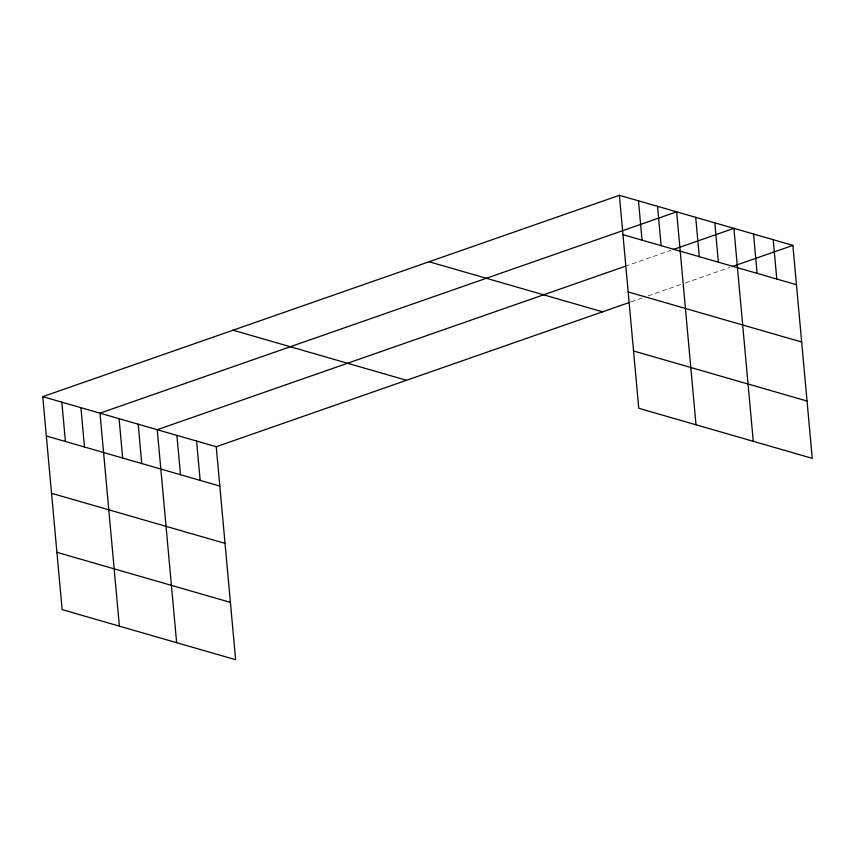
<?xml version="1.0" encoding="UTF-8"?>
<svg xmlns="http://www.w3.org/2000/svg" width="855" height="855" viewBox="0 0 855 855"><rect width="100%" height="100%" fill="white"/><g stroke="black" fill="none" stroke-linecap="round" stroke-linejoin="round"><path stroke-width="0.64" stroke-dasharray="4.28 3.21" d="M625.144 266.322L670.865 250.355M631.001 301.901L642.116 298.021M648.304 295.862L681.659 284.213M685.368 282.92L729.849 267.38"/><path stroke-width="1.28" d="M42.75 396.656L216.24 446.727L235.617 659.697L62.126 609.626L42.75 396.656L619.383 195.303L792.874 245.374L812.25 458.344L638.76 408.273L619.383 195.303M625.144 266.322L157.245 429.702L176.632 642.671M673.334 249.5L733.879 228.349L753.266 441.319M216.24 446.727L629.761 302.328M732.318 266.525L792.874 245.374M622.964 234.644L796.454 284.715M628.179 291.94L801.659 342.011M429.092 261.758L602.583 311.829M633.555 350.978L807.035 401.038M233.041 330.212L406.52 380.283M46.33 435.997L219.821 486.068M51.546 493.292L225.025 543.363M56.922 552.33L230.401 602.39M773.209 239.699L776.789 279.04M753.544 234.024L757.124 273.365M714.801 222.845L718.382 262.186M695.714 217.341L699.294 256.671M696.013 424.796L676.636 211.826L100.003 413.179L119.379 626.149M657.548 206.322L661.129 245.663M638.471 200.818L642.052 240.148M196.575 441.052L200.156 480.392M176.91 435.377L180.49 474.717M138.168 424.198L141.748 463.538M119.08 418.694L122.66 458.024M80.915 407.675L84.495 447.015M61.838 402.171L65.418 441.501"/></g></svg>
